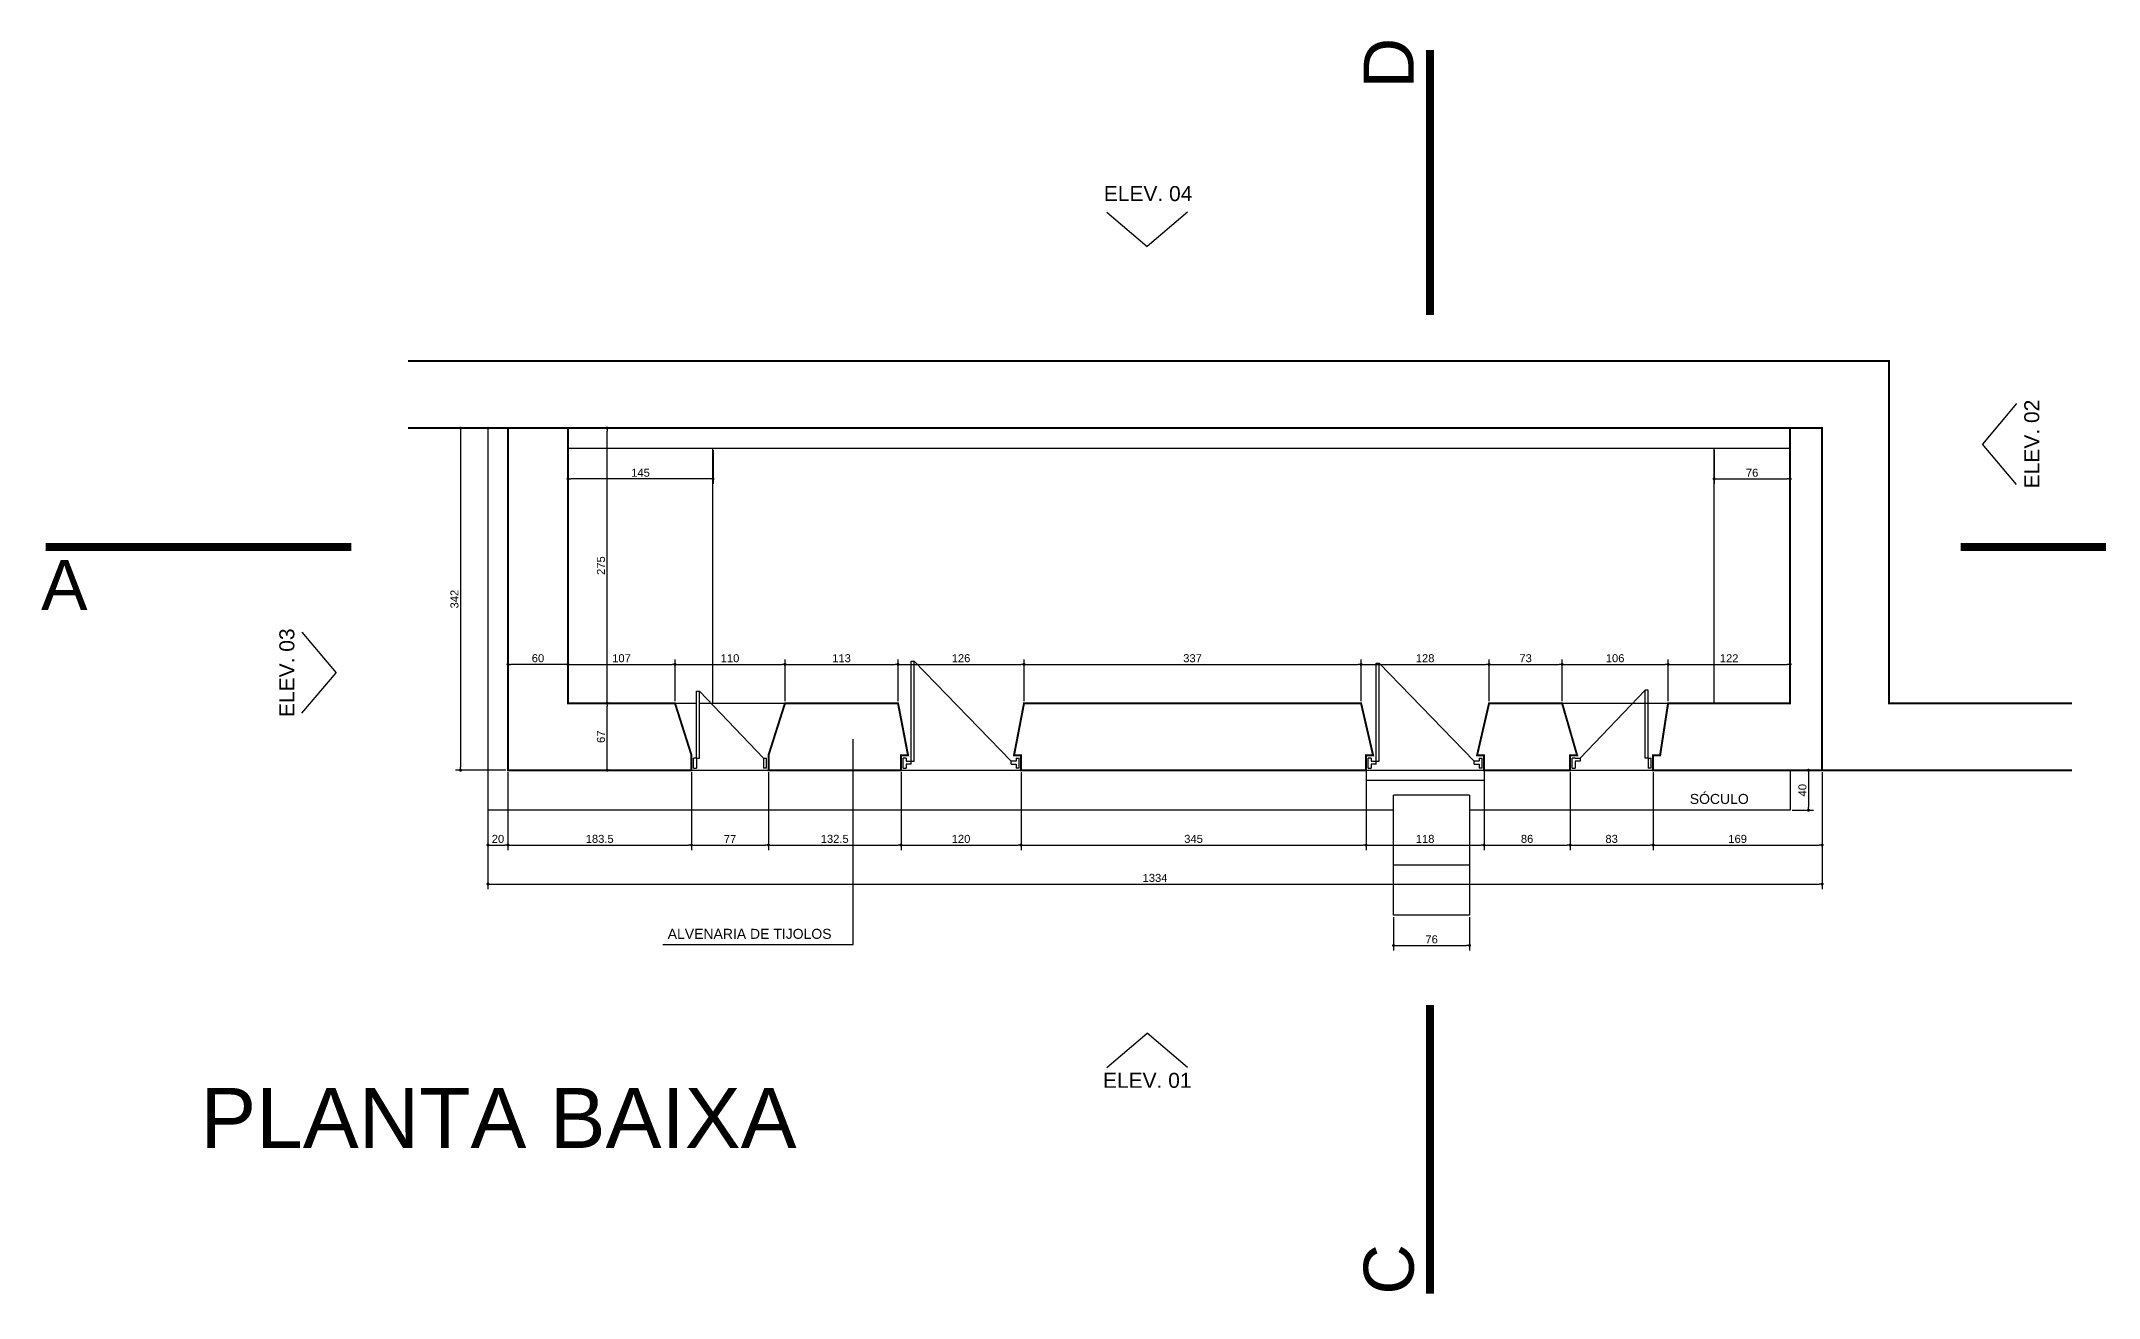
# Model space of a CAD drawing. Extents: x -15717 to -8144, y 2357 to 5009.
# Drawn here: x -15717 to -13660, y 2357 to 3613 of the extents above; entities that cross this region are included whole.
import ezdxf

# ---------------------------------------------------------------- set-up
doc = ezdxf.new("R2010")
doc.units = 0
doc.header["$PDMODE"] = 35
doc.linetypes.add('CENTER2', pattern=[28.575, 19.05, -3.175, 3.175, -3.175])
doc.layers.get('0').update_dxf_attribs({"linetype": 'CONTINUOUS'})
doc.layers.get('DEFPOINTS').update_dxf_attribs({"linetype": 'CONTINUOUS'})
for name, color, linetype in [('COTA', 7, 'CONTINUOUS'), ('PAREDE', 7, 'CONTINUOUS'), ('PAREDE_FINA', 7, 'CONTINUOUS')]:
    doc.layers.add(name, color=color, linetype=linetype)
doc.styles.add('TEXTO', font='ARIAL.TTF')
doc.dimstyles.new('COTA', dxfattribs={"dimtxt": 8, "dimasz": 3, "dimexe": 5, "dimexo": 2, "dimgap": 2, "dimtad": 1, "dimdec": 1, "dimdsep": 46, "dimtxsty": 'TEXTO', "dimblk1": 'DOT', "dimblk2": 'DOT', "dimsah": 1, "dimcen": 0, "dimclrd": 256, "dimclre": 256, "dimclrt": 256, "dimadec": 0, "dimazin": 0, "dimtfac": 1, "dimtdec": 4, "dimtmove": 0, "dimatfit": 3, "dimldrblk": 'DOT', "dimfxl": 1, "dimtolj": 1, "dimtzin": 0, "dimarcsym": 0})

# ---------------------------------------------------------------- blocks, each defined once
blk = doc.blocks.new('_DOT')
at = {"color": 0, "linetype": 'ByBlock'}
blk.add_line((-0.5, 0), (-1, 0), dxfattribs=at)
at = {"color": 0, "linetype": 'ByBlock', "const_width": 0.5}
blk.add_lwpolyline([(-0.25, 0, 1), (0.25, 0, 1)], format="xyb", close=True, dxfattribs=at)
blk = doc.blocks.new('*D1')
at = {"layer": 'COTA', "lineweight": -2}
for p, q in [((-15190.4, 2953.1), (-15190.4, 2994.9)), ((-15187.4, 2989.9), (-15086.4, 2989.9)), ((-15083.4, 2953.1), (-15083.4, 2994.9))]:
    blk.add_line(p, q, dxfattribs=at)
at = {"layer": 'DEFPOINTS', "color": 0}
for p in [(-15083.4, 2989.9), (-15190.4, 2951.1), (-15083.4, 2951.1)]:
    blk.add_point(p, dxfattribs=at)
at = {"layer": 'COTA', "lineweight": -2, "xscale": 3, "yscale": 3, "zscale": 3, "rotation": 180}
blk.add_blockref('_DOT', (-15190.4, 2989.9), dxfattribs=at)
at = {"layer": 'COTA', "lineweight": -2, "xscale": 3, "yscale": 3, "zscale": 3}
blk.add_blockref('_DOT', (-15083.4, 2989.9), dxfattribs=at)
at = {"layer": 'COTA', "insert": (-15136.9, 2996), "char_height": 8, "attachment_point": 5, "style": 'TEXTO'}
blk.add_mtext('\\A1;107', dxfattribs=at)
blk = doc.blocks.new('*D2')
at = {"layer": 'COTA', "lineweight": -2}
for p, q in [((-15083.4, 2953.1), (-15083.4, 2994.9)), ((-15080.4, 2989.9), (-14976.4, 2989.9)), ((-14973.4, 2953.1), (-14973.4, 2994.9))]:
    blk.add_line(p, q, dxfattribs=at)
at = {"layer": 'DEFPOINTS', "color": 0}
for p in [(-14973.4, 2989.9), (-15083.4, 2951.1), (-14973.4, 2951.1)]:
    blk.add_point(p, dxfattribs=at)
at = {"layer": 'COTA', "lineweight": -2, "xscale": 3, "yscale": 3, "zscale": 3, "rotation": 180}
blk.add_blockref('_DOT', (-15083.4, 2989.9), dxfattribs=at)
at = {"layer": 'COTA', "lineweight": -2, "xscale": 3, "yscale": 3, "zscale": 3}
blk.add_blockref('_DOT', (-14973.4, 2989.9), dxfattribs=at)
at = {"layer": 'COTA', "insert": (-15028.4, 2996), "char_height": 8, "attachment_point": 5, "style": 'TEXTO'}
blk.add_mtext('\\A1;110', dxfattribs=at)
blk = doc.blocks.new('*D3')
at = {"layer": 'COTA', "lineweight": -2}
for p, q in [((-14973.4, 2953.1), (-14973.4, 2994.9)), ((-14970.4, 2989.9), (-14863.4, 2989.9)), ((-14860.4, 2953.1), (-14860.4, 2994.9))]:
    blk.add_line(p, q, dxfattribs=at)
at = {"layer": 'DEFPOINTS', "color": 0}
for p in [(-14860.4, 2989.9), (-14973.4, 2951.1), (-14860.4, 2951.1)]:
    blk.add_point(p, dxfattribs=at)
at = {"layer": 'COTA', "lineweight": -2, "xscale": 3, "yscale": 3, "zscale": 3, "rotation": 180}
blk.add_blockref('_DOT', (-14973.4, 2989.9), dxfattribs=at)
at = {"layer": 'COTA', "lineweight": -2, "xscale": 3, "yscale": 3, "zscale": 3}
blk.add_blockref('_DOT', (-14860.4, 2989.9), dxfattribs=at)
at = {"layer": 'COTA', "insert": (-14916.9, 2996), "char_height": 8, "attachment_point": 5, "style": 'TEXTO'}
blk.add_mtext('\\A1;113', dxfattribs=at)
blk = doc.blocks.new('*D4')
at = {"layer": 'COTA', "lineweight": -2}
for p, q in [((-14860.4, 2953.1), (-14860.4, 2994.9)), ((-14857.4, 2989.9), (-14737.4, 2989.9)), ((-14734.4, 2953.1), (-14734.4, 2994.9))]:
    blk.add_line(p, q, dxfattribs=at)
at = {"layer": 'DEFPOINTS', "color": 0}
for p in [(-14734.4, 2989.9), (-14860.4, 2951.1), (-14734.4, 2951.1)]:
    blk.add_point(p, dxfattribs=at)
at = {"layer": 'COTA', "lineweight": -2, "xscale": 3, "yscale": 3, "zscale": 3, "rotation": 180}
blk.add_blockref('_DOT', (-14860.4, 2989.9), dxfattribs=at)
at = {"layer": 'COTA', "lineweight": -2, "xscale": 3, "yscale": 3, "zscale": 3}
blk.add_blockref('_DOT', (-14734.4, 2989.9), dxfattribs=at)
at = {"layer": 'COTA', "insert": (-14797.4, 2996), "char_height": 8, "attachment_point": 5, "style": 'TEXTO'}
blk.add_mtext('\\A1;126', dxfattribs=at)
blk = doc.blocks.new('*D5')
at = {"layer": 'COTA', "lineweight": -2}
for p, q in [((-14734.4, 2953.1), (-14734.4, 2994.9)), ((-14731.4, 2989.9), (-14400.4, 2989.9)), ((-14397.4, 2953.1), (-14397.4, 2994.9))]:
    blk.add_line(p, q, dxfattribs=at)
at = {"layer": 'DEFPOINTS', "color": 0}
for p in [(-14397.4, 2989.9), (-14734.4, 2951.1), (-14397.4, 2951.1)]:
    blk.add_point(p, dxfattribs=at)
at = {"layer": 'COTA', "lineweight": -2, "xscale": 3, "yscale": 3, "zscale": 3, "rotation": 180}
blk.add_blockref('_DOT', (-14734.4, 2989.9), dxfattribs=at)
at = {"layer": 'COTA', "lineweight": -2, "xscale": 3, "yscale": 3, "zscale": 3}
blk.add_blockref('_DOT', (-14397.4, 2989.9), dxfattribs=at)
at = {"layer": 'COTA', "insert": (-14565.9, 2996), "char_height": 8, "attachment_point": 5, "style": 'TEXTO'}
blk.add_mtext('\\A1;337', dxfattribs=at)
blk = doc.blocks.new('*D6')
at = {"layer": 'COTA', "lineweight": -2}
for p, q in [((-14397.4, 2953.1), (-14397.4, 2994.9)), ((-14394.4, 2989.9), (-14272.4, 2989.9)), ((-14269.4, 2953.1), (-14269.4, 2994.9))]:
    blk.add_line(p, q, dxfattribs=at)
at = {"layer": 'DEFPOINTS', "color": 0}
for p in [(-14269.4, 2989.9), (-14397.4, 2951.1), (-14269.4, 2951.1)]:
    blk.add_point(p, dxfattribs=at)
at = {"layer": 'COTA', "lineweight": -2, "xscale": 3, "yscale": 3, "zscale": 3, "rotation": 180}
blk.add_blockref('_DOT', (-14397.4, 2989.9), dxfattribs=at)
at = {"layer": 'COTA', "lineweight": -2, "xscale": 3, "yscale": 3, "zscale": 3}
blk.add_blockref('_DOT', (-14269.4, 2989.9), dxfattribs=at)
at = {"layer": 'COTA', "insert": (-14333.4, 2996), "char_height": 8, "attachment_point": 5, "style": 'TEXTO'}
blk.add_mtext('\\A1;128', dxfattribs=at)
blk = doc.blocks.new('*D7')
at = {"layer": 'COTA', "lineweight": -2}
for p, q in [((-14269.4, 2953.1), (-14269.4, 2994.9)), ((-14266.4, 2989.9), (-14199.4, 2989.9)), ((-14196.4, 2953.1), (-14196.4, 2994.9))]:
    blk.add_line(p, q, dxfattribs=at)
at = {"layer": 'DEFPOINTS', "color": 0}
for p in [(-14196.4, 2989.9), (-14269.4, 2951.1), (-14196.4, 2951.1)]:
    blk.add_point(p, dxfattribs=at)
at = {"layer": 'COTA', "lineweight": -2, "xscale": 3, "yscale": 3, "zscale": 3, "rotation": 180}
blk.add_blockref('_DOT', (-14269.4, 2989.9), dxfattribs=at)
at = {"layer": 'COTA', "lineweight": -2, "xscale": 3, "yscale": 3, "zscale": 3}
blk.add_blockref('_DOT', (-14196.4, 2989.9), dxfattribs=at)
at = {"layer": 'COTA', "insert": (-14232.9, 2996), "char_height": 8, "attachment_point": 5, "style": 'TEXTO'}
blk.add_mtext('\\A1;73', dxfattribs=at)
blk = doc.blocks.new('*D8')
at = {"layer": 'COTA', "lineweight": -2}
for p, q in [((-14196.4, 2953.1), (-14196.4, 2994.9)), ((-14193.4, 2989.9), (-14093.4, 2989.9)), ((-14090.4, 2953.1), (-14090.4, 2994.9))]:
    blk.add_line(p, q, dxfattribs=at)
at = {"layer": 'DEFPOINTS', "color": 0}
for p in [(-14090.4, 2989.9), (-14196.4, 2951.1), (-14090.4, 2951.1)]:
    blk.add_point(p, dxfattribs=at)
at = {"layer": 'COTA', "lineweight": -2, "xscale": 3, "yscale": 3, "zscale": 3, "rotation": 180}
blk.add_blockref('_DOT', (-14196.4, 2989.9), dxfattribs=at)
at = {"layer": 'COTA', "lineweight": -2, "xscale": 3, "yscale": 3, "zscale": 3}
blk.add_blockref('_DOT', (-14090.4, 2989.9), dxfattribs=at)
at = {"layer": 'COTA', "insert": (-14143.4, 2996), "char_height": 8, "attachment_point": 5, "style": 'TEXTO'}
blk.add_mtext('\\A1;106', dxfattribs=at)
blk = doc.blocks.new('*D9')
at = {"layer": 'COTA', "lineweight": -2}
for p, q in [((-14090.4, 2953.1), (-14090.4, 2994.9)), ((-14087.4, 2989.9), (-13971.4, 2989.9)), ((-13968.4, 2953.1), (-13968.4, 2994.9))]:
    blk.add_line(p, q, dxfattribs=at)
at = {"layer": 'DEFPOINTS', "color": 0}
for p in [(-13968.4, 2989.9), (-14090.4, 2951.1), (-13968.4, 2951.1)]:
    blk.add_point(p, dxfattribs=at)
at = {"layer": 'COTA', "lineweight": -2, "xscale": 3, "yscale": 3, "zscale": 3, "rotation": 180}
blk.add_blockref('_DOT', (-14090.4, 2989.9), dxfattribs=at)
at = {"layer": 'COTA', "lineweight": -2, "xscale": 3, "yscale": 3, "zscale": 3}
blk.add_blockref('_DOT', (-13968.4, 2989.9), dxfattribs=at)
at = {"layer": 'COTA', "insert": (-14029.4, 2996), "char_height": 8, "attachment_point": 5, "style": 'TEXTO'}
blk.add_mtext('\\A1;122', dxfattribs=at)
blk = doc.blocks.new('*D10')
at = {"layer": 'COTA', "lineweight": -2}
for p, q in [((-15250.4, 2882.1), (-15250.4, 2804.3)), ((-15066.9, 2882.1), (-15066.9, 2804.3)), ((-15247.4, 2809.3), (-15069.9, 2809.3))]:
    blk.add_line(p, q, dxfattribs=at)
at = {"layer": 'DEFPOINTS', "color": 0}
for p in [(-15250.4, 2884.1), (-15066.9, 2884.1), (-15066.9, 2809.3)]:
    blk.add_point(p, dxfattribs=at)
at = {"layer": 'COTA', "lineweight": -2, "xscale": 3, "yscale": 3, "zscale": 3, "rotation": 180}
blk.add_blockref('_DOT', (-15250.4, 2809.3), dxfattribs=at)
at = {"layer": 'COTA', "lineweight": -2, "xscale": 3, "yscale": 3, "zscale": 3}
blk.add_blockref('_DOT', (-15066.9, 2809.3), dxfattribs=at)
at = {"layer": 'COTA', "insert": (-15158.7, 2815.4), "char_height": 8, "attachment_point": 5, "style": 'TEXTO'}
blk.add_mtext('\\A1;183.5', dxfattribs=at)
blk = doc.blocks.new('*D11')
at = {"layer": 'COTA', "lineweight": -2}
for p, q in [((-15066.9, 2882.1), (-15066.9, 2804.3)), ((-14989.9, 2882.1), (-14989.9, 2804.3)), ((-15063.9, 2809.3), (-14992.9, 2809.3))]:
    blk.add_line(p, q, dxfattribs=at)
at = {"layer": 'DEFPOINTS', "color": 0}
for p in [(-15066.9, 2884.1), (-14989.9, 2884.1), (-14989.9, 2809.3)]:
    blk.add_point(p, dxfattribs=at)
at = {"layer": 'COTA', "lineweight": -2, "xscale": 3, "yscale": 3, "zscale": 3, "rotation": 180}
blk.add_blockref('_DOT', (-15066.9, 2809.3), dxfattribs=at)
at = {"layer": 'COTA', "lineweight": -2, "xscale": 3, "yscale": 3, "zscale": 3}
blk.add_blockref('_DOT', (-14989.9, 2809.3), dxfattribs=at)
at = {"layer": 'COTA', "insert": (-15028.4, 2815.3), "char_height": 8, "attachment_point": 5, "style": 'TEXTO'}
blk.add_mtext('\\A1;77', dxfattribs=at)
blk = doc.blocks.new('*D12')
at = {"layer": 'COTA', "lineweight": -2}
for p, q in [((-14989.9, 2882.1), (-14989.9, 2804.3)), ((-14857.4, 2882.1), (-14857.4, 2804.3)), ((-14986.9, 2809.3), (-14860.4, 2809.3))]:
    blk.add_line(p, q, dxfattribs=at)
at = {"layer": 'DEFPOINTS', "color": 0}
for p in [(-14989.9, 2884.1), (-14857.4, 2884.1), (-14857.4, 2809.3)]:
    blk.add_point(p, dxfattribs=at)
at = {"layer": 'COTA', "lineweight": -2, "xscale": 3, "yscale": 3, "zscale": 3, "rotation": 180}
blk.add_blockref('_DOT', (-14989.9, 2809.3), dxfattribs=at)
at = {"layer": 'COTA', "lineweight": -2, "xscale": 3, "yscale": 3, "zscale": 3}
blk.add_blockref('_DOT', (-14857.4, 2809.3), dxfattribs=at)
at = {"layer": 'COTA', "insert": (-14923.7, 2815.4), "char_height": 8, "attachment_point": 5, "style": 'TEXTO'}
blk.add_mtext('\\A1;132.5', dxfattribs=at)
blk = doc.blocks.new('*D13')
at = {"layer": 'COTA', "lineweight": -2}
for p, q in [((-14857.4, 2882.1), (-14857.4, 2804.3)), ((-14737.4, 2882.1), (-14737.4, 2804.3)), ((-14854.4, 2809.3), (-14740.4, 2809.3))]:
    blk.add_line(p, q, dxfattribs=at)
at = {"layer": 'DEFPOINTS', "color": 0}
for p in [(-14857.4, 2884.1), (-14737.4, 2884.1), (-14737.4, 2809.3)]:
    blk.add_point(p, dxfattribs=at)
at = {"layer": 'COTA', "lineweight": -2, "xscale": 3, "yscale": 3, "zscale": 3, "rotation": 180}
blk.add_blockref('_DOT', (-14857.4, 2809.3), dxfattribs=at)
at = {"layer": 'COTA', "lineweight": -2, "xscale": 3, "yscale": 3, "zscale": 3}
blk.add_blockref('_DOT', (-14737.4, 2809.3), dxfattribs=at)
at = {"layer": 'COTA', "insert": (-14797.4, 2815.4), "char_height": 8, "attachment_point": 5, "style": 'TEXTO'}
blk.add_mtext('\\A1;120', dxfattribs=at)
blk = doc.blocks.new('*D14')
at = {"layer": 'COTA', "lineweight": -2}
for p, q in [((-14737.4, 2882.1), (-14737.4, 2804.3)), ((-14392.4, 2882.1), (-14392.4, 2804.3)), ((-14734.4, 2809.3), (-14395.4, 2809.3))]:
    blk.add_line(p, q, dxfattribs=at)
at = {"layer": 'DEFPOINTS', "color": 0}
for p in [(-14737.4, 2884.1), (-14392.4, 2884.1), (-14392.4, 2809.3)]:
    blk.add_point(p, dxfattribs=at)
at = {"layer": 'COTA', "lineweight": -2, "xscale": 3, "yscale": 3, "zscale": 3, "rotation": 180}
blk.add_blockref('_DOT', (-14737.4, 2809.3), dxfattribs=at)
at = {"layer": 'COTA', "lineweight": -2, "xscale": 3, "yscale": 3, "zscale": 3}
blk.add_blockref('_DOT', (-14392.4, 2809.3), dxfattribs=at)
at = {"layer": 'COTA', "insert": (-14564.9, 2815.4), "char_height": 8, "attachment_point": 5, "style": 'TEXTO'}
blk.add_mtext('\\A1;345', dxfattribs=at)
blk = doc.blocks.new('*D15')
at = {"layer": 'COTA', "lineweight": -2}
for p, q in [((-14392.4, 2882.1), (-14392.4, 2804.3)), ((-14274.4, 2882.1), (-14274.4, 2804.3)), ((-14389.4, 2809.3), (-14277.4, 2809.3))]:
    blk.add_line(p, q, dxfattribs=at)
at = {"layer": 'DEFPOINTS', "color": 0}
for p in [(-14392.4, 2884.1), (-14274.4, 2884.1), (-14274.4, 2809.3)]:
    blk.add_point(p, dxfattribs=at)
at = {"layer": 'COTA', "lineweight": -2, "xscale": 3, "yscale": 3, "zscale": 3, "rotation": 180}
blk.add_blockref('_DOT', (-14392.4, 2809.3), dxfattribs=at)
at = {"layer": 'COTA', "lineweight": -2, "xscale": 3, "yscale": 3, "zscale": 3}
blk.add_blockref('_DOT', (-14274.4, 2809.3), dxfattribs=at)
at = {"layer": 'COTA', "insert": (-14333.4, 2815.4), "char_height": 8, "attachment_point": 5, "style": 'TEXTO'}
blk.add_mtext('\\A1;118', dxfattribs=at)
blk = doc.blocks.new('*D16')
at = {"layer": 'COTA', "lineweight": -2}
for p, q in [((-14274.4, 2882.1), (-14274.4, 2804.3)), ((-14188.4, 2882.1), (-14188.4, 2804.3)), ((-14271.4, 2809.3), (-14191.4, 2809.3))]:
    blk.add_line(p, q, dxfattribs=at)
at = {"layer": 'DEFPOINTS', "color": 0}
for p in [(-14274.4, 2884.1), (-14188.4, 2884.1), (-14188.4, 2809.3)]:
    blk.add_point(p, dxfattribs=at)
at = {"layer": 'COTA', "lineweight": -2, "xscale": 3, "yscale": 3, "zscale": 3, "rotation": 180}
blk.add_blockref('_DOT', (-14274.4, 2809.3), dxfattribs=at)
at = {"layer": 'COTA', "lineweight": -2, "xscale": 3, "yscale": 3, "zscale": 3}
blk.add_blockref('_DOT', (-14188.4, 2809.3), dxfattribs=at)
at = {"layer": 'COTA', "insert": (-14231.4, 2815.4), "char_height": 8, "attachment_point": 5, "style": 'TEXTO'}
blk.add_mtext('\\A1;86', dxfattribs=at)
blk = doc.blocks.new('*D17')
at = {"layer": 'COTA', "lineweight": -2}
for p, q in [((-14188.4, 2882.1), (-14188.4, 2804.3)), ((-14105.4, 2882.1), (-14105.4, 2804.3)), ((-14185.4, 2809.3), (-14108.4, 2809.3))]:
    blk.add_line(p, q, dxfattribs=at)
at = {"layer": 'DEFPOINTS', "color": 0}
for p in [(-14188.4, 2884.1), (-14105.4, 2884.1), (-14105.4, 2809.3)]:
    blk.add_point(p, dxfattribs=at)
at = {"layer": 'COTA', "lineweight": -2, "xscale": 3, "yscale": 3, "zscale": 3, "rotation": 180}
blk.add_blockref('_DOT', (-14188.4, 2809.3), dxfattribs=at)
at = {"layer": 'COTA', "lineweight": -2, "xscale": 3, "yscale": 3, "zscale": 3}
blk.add_blockref('_DOT', (-14105.4, 2809.3), dxfattribs=at)
at = {"layer": 'COTA', "insert": (-14146.9, 2815.4), "char_height": 8, "attachment_point": 5, "style": 'TEXTO'}
blk.add_mtext('\\A1;83', dxfattribs=at)
blk = doc.blocks.new('*D18')
at = {"layer": 'COTA', "lineweight": -2}
for p, q in [((-14105.4, 2882.1), (-14105.4, 2804.3)), ((-13936.4, 2882.1), (-13936.4, 2804.3)), ((-14102.4, 2809.3), (-13939.4, 2809.3))]:
    blk.add_line(p, q, dxfattribs=at)
at = {"layer": 'DEFPOINTS', "color": 0}
for p in [(-14105.4, 2884.1), (-13936.4, 2884.1), (-13936.4, 2809.3)]:
    blk.add_point(p, dxfattribs=at)
at = {"layer": 'COTA', "lineweight": -2, "xscale": 3, "yscale": 3, "zscale": 3, "rotation": 180}
blk.add_blockref('_DOT', (-14105.4, 2809.3), dxfattribs=at)
at = {"layer": 'COTA', "lineweight": -2, "xscale": 3, "yscale": 3, "zscale": 3}
blk.add_blockref('_DOT', (-13936.4, 2809.3), dxfattribs=at)
at = {"layer": 'COTA', "insert": (-14020.9, 2815.4), "char_height": 8, "attachment_point": 5, "style": 'TEXTO'}
blk.add_mtext('\\A1;169', dxfattribs=at)
blk = doc.blocks.new('*D19')
at = {"layer": 'COTA', "lineweight": -2}
for p, q in [((-15250.4, 2886.1), (-15250.4, 2994.9)), ((-15193.4, 2989.9), (-15247.4, 2989.9)), ((-15190.4, 2953.1), (-15190.4, 2994.9))]:
    blk.add_line(p, q, dxfattribs=at)
at = {"layer": 'DEFPOINTS', "color": 0}
for p in [(-15250.4, 2989.9), (-15190.4, 2951.1), (-15250.4, 2884.1)]:
    blk.add_point(p, dxfattribs=at)
at = {"layer": 'COTA', "lineweight": -2, "xscale": 3, "yscale": 3, "zscale": 3, "rotation": 180}
blk.add_blockref('_DOT', (-15250.4, 2989.9), dxfattribs=at)
at = {"layer": 'COTA', "lineweight": -2, "xscale": 3, "yscale": 3, "zscale": 3}
blk.add_blockref('_DOT', (-15190.4, 2989.9), dxfattribs=at)
at = {"layer": 'COTA', "insert": (-15220.4, 2996), "char_height": 8, "attachment_point": 5, "style": 'TEXTO'}
blk.add_mtext('\\A1;60', dxfattribs=at)
blk = doc.blocks.new('*D20')
at = {"layer": 'COTA', "lineweight": -2}
for p, q in [((-15250.4, 2882.1), (-15250.4, 2804.3)), ((-15270.4, 2852.2), (-15270.4, 2804.3)), ((-15267.4, 2809.3), (-15253.4, 2809.3))]:
    blk.add_line(p, q, dxfattribs=at)
at = {"layer": 'DEFPOINTS', "color": 0}
for p in [(-15250.4, 2884.1), (-15270.4, 2854.2), (-15250.4, 2809.3)]:
    blk.add_point(p, dxfattribs=at)
at = {"layer": 'COTA', "lineweight": -2, "xscale": 3, "yscale": 3, "zscale": 3, "rotation": 180}
blk.add_blockref('_DOT', (-15270.4, 2809.3), dxfattribs=at)
at = {"layer": 'COTA', "lineweight": -2, "xscale": 3, "yscale": 3, "zscale": 3}
blk.add_blockref('_DOT', (-15250.4, 2809.3), dxfattribs=at)
at = {"layer": 'COTA', "insert": (-15260.4, 2815.4), "char_height": 8, "attachment_point": 5, "style": 'TEXTO'}
blk.add_mtext('\\A1;20', dxfattribs=at)
blk = doc.blocks.new('*D21')
at = {"layer": 'COTA', "lineweight": -2}
for p, q in [((-13936.4, 2882.1), (-13936.4, 2765.3)), ((-15270.4, 2842.1), (-15270.4, 2765.3)), ((-15267.4, 2770.3), (-13939.4, 2770.3))]:
    blk.add_line(p, q, dxfattribs=at)
at = {"layer": 'DEFPOINTS', "color": 0}
for p in [(-13936.4, 2884.1), (-15270.4, 2844.1), (-13936.4, 2770.3)]:
    blk.add_point(p, dxfattribs=at)
at = {"layer": 'COTA', "lineweight": -2, "xscale": 3, "yscale": 3, "zscale": 3, "rotation": 180}
blk.add_blockref('_DOT', (-15270.4, 2770.3), dxfattribs=at)
at = {"layer": 'COTA', "lineweight": -2, "xscale": 3, "yscale": 3, "zscale": 3}
blk.add_blockref('_DOT', (-13936.4, 2770.3), dxfattribs=at)
at = {"layer": 'COTA', "insert": (-14603.4, 2776.4), "char_height": 8, "attachment_point": 5, "style": 'TEXTO'}
blk.add_mtext('\\A1;1334', dxfattribs=at)
blk = doc.blocks.new('*D22')
at = {"layer": 'COTA', "lineweight": -2}
for p, q in [((-15252.4, 3226.1), (-15302.8, 3226.1)), ((-15297.8, 3223.1), (-15297.8, 2887.1)), ((-15252.4, 2884.1), (-15302.8, 2884.1))]:
    blk.add_line(p, q, dxfattribs=at)
at = {"layer": 'DEFPOINTS', "color": 0}
for p in [(-15250.4, 3226.1), (-15297.8, 2884.1), (-15250.4, 2884.1)]:
    blk.add_point(p, dxfattribs=at)
at = {"layer": 'COTA', "lineweight": -2, "xscale": 3, "yscale": 3, "zscale": 3}
for p, rotation in [((-15297.8, 3226.1), 90), ((-15297.8, 2884.1), 270)]:
    blk.add_blockref('_DOT', p, dxfattribs=dict(at, rotation=rotation))
at = {"layer": 'COTA', "insert": (-15303.9, 3055.1), "char_height": 8, "attachment_point": 5, "rotation": 90, "style": 'TEXTO'}
blk.add_mtext('\\A1;342', dxfattribs=at)
blk = doc.blocks.new('*D23')
at = {"layer": 'COTA', "lineweight": -2}
for p, q in [((-15188.4, 3226.1), (-15146.3, 3226.1)), ((-15151.3, 2954.1), (-15151.3, 3223.1)), ((-15188.4, 2951.1), (-15146.3, 2951.1))]:
    blk.add_line(p, q, dxfattribs=at)
at = {"layer": 'DEFPOINTS', "color": 0}
for p in [(-15190.4, 3226.1), (-15151.3, 3226.1), (-15190.4, 2951.1)]:
    blk.add_point(p, dxfattribs=at)
at = {"layer": 'COTA', "lineweight": -2, "xscale": 3, "yscale": 3, "zscale": 3}
for p, rotation in [((-15151.3, 3226.1), 90), ((-15151.3, 2951.1), 270)]:
    blk.add_blockref('_DOT', p, dxfattribs=dict(at, rotation=rotation))
at = {"layer": 'COTA', "insert": (-15157.4, 3088.6), "char_height": 8, "attachment_point": 5, "rotation": 90, "style": 'TEXTO'}
blk.add_mtext('\\A1;275', dxfattribs=at)
blk = doc.blocks.new('*D24')
at = {"layer": 'COTA', "lineweight": -2}
for p, q in [((-15188.4, 2951.1), (-15146.3, 2951.1)), ((-15151.3, 2887.1), (-15151.3, 2948.1)), ((-15248.4, 2884.1), (-15146.3, 2884.1))]:
    blk.add_line(p, q, dxfattribs=at)
at = {"layer": 'DEFPOINTS', "color": 0}
for p in [(-15190.4, 2951.1), (-15151.3, 2951.1), (-15250.4, 2884.1)]:
    blk.add_point(p, dxfattribs=at)
at = {"layer": 'COTA', "lineweight": -2, "xscale": 3, "yscale": 3, "zscale": 3}
for p, rotation in [((-15151.3, 2951.1), 90), ((-15151.3, 2884.1), 270)]:
    blk.add_blockref('_DOT', p, dxfattribs=dict(at, rotation=rotation))
at = {"layer": 'COTA', "insert": (-15157.4, 2917.6), "char_height": 8, "attachment_point": 5, "rotation": 90, "style": 'TEXTO'}
blk.add_mtext('\\A1;67', dxfattribs=at)
blk = doc.blocks.new('*D25')
at = {"layer": 'COTA', "lineweight": -2}
for p, q in [((-14364.9, 2737.1), (-14364.9, 2703.9)), ((-14288.9, 2737.1), (-14288.9, 2703.9)), ((-14361.9, 2708.9), (-14291.9, 2708.9))]:
    blk.add_line(p, q, dxfattribs=at)
at = {"layer": 'DEFPOINTS', "color": 0}
for p in [(-14364.9, 2739.1), (-14288.9, 2739.1), (-14288.9, 2708.9)]:
    blk.add_point(p, dxfattribs=at)
at = {"layer": 'COTA', "lineweight": -2, "xscale": 3, "yscale": 3, "zscale": 3, "rotation": 180}
blk.add_blockref('_DOT', (-14364.9, 2708.9), dxfattribs=at)
at = {"layer": 'COTA', "lineweight": -2, "xscale": 3, "yscale": 3, "zscale": 3}
blk.add_blockref('_DOT', (-14288.9, 2708.9), dxfattribs=at)
at = {"layer": 'COTA', "insert": (-14326.9, 2715), "char_height": 8, "attachment_point": 5, "style": 'TEXTO'}
blk.add_mtext('\\A1;76', dxfattribs=at)
blk = doc.blocks.new('*D26')
at = {"layer": 'COTA', "lineweight": -2}
for p, q in [((-13966.4, 2884.1), (-13945, 2884.1)), ((-13950, 2881.1), (-13950, 2847.1)), ((-13966.4, 2844.1), (-13945, 2844.1))]:
    blk.add_line(p, q, dxfattribs=at)
at = {"layer": 'DEFPOINTS', "color": 0}
for p in [(-13968.4, 2884.1), (-13968.4, 2844.1), (-13950, 2844.1)]:
    blk.add_point(p, dxfattribs=at)
at = {"layer": 'COTA', "lineweight": -2, "xscale": 3, "yscale": 3, "zscale": 3}
for p, rotation in [((-13950, 2884.1), 90), ((-13950, 2844.1), 270)]:
    blk.add_blockref('_DOT', p, dxfattribs=dict(at, rotation=rotation))
at = {"layer": 'COTA', "insert": (-13956.1, 2864.1), "char_height": 8, "attachment_point": 5, "rotation": 90, "style": 'TEXTO'}
blk.add_mtext('\\A1;40', dxfattribs=at)
blk = doc.blocks.new('*D27')
at = {"layer": 'COTA', "lineweight": -2}
for p, q in [((-15190.4, 3224.1), (-15190.4, 3170.3)), ((-15045.4, 3204.1), (-15045.4, 3170.3)), ((-15048.4, 3175.3), (-15187.4, 3175.3))]:
    blk.add_line(p, q, dxfattribs=at)
at = {"layer": 'DEFPOINTS', "color": 0}
for p in [(-15190.4, 3226.1), (-15045.4, 3206.1), (-15190.4, 3175.3)]:
    blk.add_point(p, dxfattribs=at)
at = {"layer": 'COTA', "lineweight": -2, "xscale": 3, "yscale": 3, "zscale": 3, "rotation": 180}
blk.add_blockref('_DOT', (-15190.4, 3175.3), dxfattribs=at)
at = {"layer": 'COTA', "lineweight": -2, "xscale": 3, "yscale": 3, "zscale": 3}
blk.add_blockref('_DOT', (-15045.4, 3175.3), dxfattribs=at)
at = {"layer": 'COTA', "insert": (-15117.9, 3181.4), "char_height": 8, "attachment_point": 5, "style": 'TEXTO'}
blk.add_mtext('\\A1;145', dxfattribs=at)
blk = doc.blocks.new('*D28')
at = {"layer": 'COTA', "lineweight": -2}
for p, q in [((-13968.4, 3224.1), (-13968.4, 3170.3)), ((-14044.4, 3204.1), (-14044.4, 3170.3)), ((-14041.4, 3175.3), (-13971.4, 3175.3))]:
    blk.add_line(p, q, dxfattribs=at)
at = {"layer": 'DEFPOINTS', "color": 0}
for p in [(-13968.4, 3226.1), (-14044.4, 3206.1), (-13968.4, 3175.3)]:
    blk.add_point(p, dxfattribs=at)
at = {"layer": 'COTA', "lineweight": -2, "xscale": 3, "yscale": 3, "zscale": 3, "rotation": 180}
blk.add_blockref('_DOT', (-14044.4, 3175.3), dxfattribs=at)
at = {"layer": 'COTA', "lineweight": -2, "xscale": 3, "yscale": 3, "zscale": 3}
blk.add_blockref('_DOT', (-13968.4, 3175.3), dxfattribs=at)
at = {"layer": 'COTA', "insert": (-14006.4, 3181.4), "char_height": 8, "attachment_point": 5, "style": 'TEXTO'}
blk.add_mtext('\\A1;76', dxfattribs=at)

msp = doc.modelspace()

# ---------------------------------------------------------------- linework, layer by layer
at = {"layer": 'PAREDE', "const_width": 2}
for points in [[(-15350.41, 3293.06), (-13869.41, 3293.06), (-13869.41, 2951.06), (-13686.41, 2951.06)], [(-15350.41, 3226.06), (-13936.41, 3226.06), (-13936.41, 2884.06), (-13686.41, 2884.06)], [(-15250.41, 3226.06), (-15250.41, 2884.06), (-15066.91, 2884.06), (-15066.91, 2899.06), (-15083.41, 2951.06), (-15190.41, 2951.06), (-15190.41, 3226.06)], [(-13968.41, 3226.06), (-13968.41, 2951.06), (-14090.41, 2951.06), (-14098.41, 2899.06), (-14105.41, 2899.06), (-14105.41, 2884.06), (-13936.41, 2884.06)]]:
    msp.add_lwpolyline(points, dxfattribs=at)
for points in [[(-14857.41, 2884.06), (-14857.41, 2899.06), (-14850.41, 2899.06), (-14860.41, 2951.06), (-14973.41, 2951.06), (-14989.91, 2899.06), (-14989.91, 2884.06)], [(-14734.41, 2951.06), (-14744.41, 2899.06), (-14737.41, 2899.06), (-14737.41, 2884.06), (-14392.41, 2884.06), (-14392.41, 2899.06), (-14385.41, 2899.06), (-14397.41, 2951.06)], [(-14196.41, 2951.06), (-14269.41, 2951.06), (-14281.41, 2899.06), (-14274.41, 2899.06), (-14274.41, 2884.06), (-14188.41, 2884.06), (-14188.41, 2899.06), (-14181.41, 2899.06)]]:
    msp.add_lwpolyline(points, close=True, dxfattribs=at)
at = {"layer": 'PAREDE_FINA', "linetype": 'CENTER2', "ltscale": 3, "const_width": 8}
for points in [[(-14328.47, 3339.01), (-14328.47, 3604.01)], [(-15712.61, 3107.34), (-15406.96, 3107.34)], [(-13797.87, 3107.34), (-13495.35, 3107.34)], [(-14328.47, 2360.67), (-14328.47, 2649.44)]]:
    msp.add_lwpolyline(points, dxfattribs=at)
at = {"layer": 'PAREDE_FINA'}
for points in [[(-14651.78, 3441.84), (-14611.3, 3407.68)], [(-14570.82, 3441.84), (-14611.3, 3407.68)], [(-13741.92, 3250.59), (-13776.09, 3210.1)], [(-15270.41, 3226.06), (-15270.41, 2844.06)], [(-13741.92, 3169.62), (-13776.09, 3210.1)], [(-15190.41, 3206.06), (-13968.41, 3206.06)], [(-15045.41, 2951.06), (-15045.41, 3206.06)], [(-14044.41, 2951.06), (-14044.41, 3206.06)], [(-15456.42, 3021.95), (-15422.25, 2981.47)], [(-14847.41, 2893.06), (-14847.41, 2993.06)], [(-14847.41, 2993.06), (-14844.41, 2993.06)], [(-14844.41, 2893.06), (-14844.41, 2993.06)], [(-14747.41, 2893.06), (-14844.41, 2993.06)], [(-14382.41, 2991.06), (-14379.41, 2991.06)], [(-14382.41, 2893.06), (-14382.41, 2991.06)], [(-14379.41, 2893.06), (-14379.41, 2991.06)], [(-14379.41, 2991.06), (-14284.41, 2893.06)], [(-15456.42, 2940.99), (-15422.25, 2981.47)], [(-15061.91, 2896.06), (-15061.91, 2963.06)], [(-15061.91, 2963.06), (-15058.91, 2963.06)], [(-15058.91, 2896.06), (-15058.91, 2963.06)], [(-15058.91, 2963.06), (-14994.91, 2896.06)], [(-14113.41, 2964.06), (-14178.41, 2896.06)], [(-14110.41, 2964.06), (-14113.41, 2964.06)], [(-14113.41, 2896.06), (-14113.41, 2964.06)], [(-14110.41, 2896.06), (-14110.41, 2964.06)], [(-15083.41, 2951.06), (-15061.91, 2951.06)], [(-15058.91, 2951.06), (-14973.41, 2951.06)], [(-14196.41, 2951.06), (-14090.41, 2951.06)], [(-15095.72, 2709.92), (-14905.12, 2709.92), (-14905.12, 2915.14)], [(-15066.91, 2884.06), (-14989.91, 2884.06)], [(-15064.91, 2886.06), (-15064.91, 2896.06)], [(-15061.91, 2896.06), (-15064.91, 2896.06)], [(-15064.91, 2886.06), (-15061.91, 2886.06)], [(-15061.91, 2896.06), (-15061.91, 2886.06)], [(-15061.91, 2896.06), (-15058.91, 2896.06)], [(-14994.91, 2896.06), (-14994.91, 2886.06)], [(-14994.91, 2896.06), (-14991.91, 2896.06)], [(-14991.91, 2886.06), (-14994.91, 2886.06)], [(-14991.91, 2886.06), (-14991.91, 2896.06)], [(-14857.41, 2884.06), (-14737.41, 2884.06)], [(-14855.41, 2886.06), (-14855.41, 2896.06)], [(-14852.41, 2896.06), (-14855.41, 2896.06)], [(-14855.41, 2886.06), (-14852.41, 2886.06)], [(-14852.41, 2896.06), (-14852.41, 2893.06)], [(-14852.41, 2893.06), (-14847.41, 2893.06)], [(-14847.41, 2890.06), (-14852.41, 2890.06)], [(-14852.41, 2890.06), (-14852.41, 2886.06)], [(-14847.41, 2890.06), (-14847.41, 2893.06)], [(-14847.41, 2893.06), (-14844.41, 2893.06)], [(-14742.41, 2893.06), (-14747.41, 2893.06)], [(-14747.41, 2890.06), (-14747.41, 2893.06)], [(-14747.41, 2890.06), (-14742.41, 2890.06)], [(-14742.41, 2896.06), (-14742.41, 2893.06)], [(-14742.41, 2896.06), (-14739.41, 2896.06)], [(-14742.41, 2890.06), (-14742.41, 2886.06)], [(-14739.41, 2886.06), (-14742.41, 2886.06)], [(-14739.41, 2886.06), (-14739.41, 2896.06)], [(-14392.41, 2884.06), (-14274.41, 2884.06)], [(-14392.41, 2884.06), (-14392.41, 2874.06)], [(-14387.41, 2896.06), (-14390.41, 2896.06)], [(-14390.41, 2886.06), (-14390.41, 2896.06)], [(-14390.41, 2886.06), (-14387.41, 2886.06)], [(-14387.41, 2896.06), (-14387.41, 2893.06)], [(-14387.41, 2893.06), (-14382.41, 2893.06)], [(-14387.41, 2890.06), (-14387.41, 2886.06)], [(-14382.41, 2890.06), (-14387.41, 2890.06)], [(-14382.41, 2893.06), (-14379.41, 2893.06)], [(-14382.41, 2890.06), (-14382.41, 2893.06)], [(-14284.41, 2890.06), (-14284.41, 2893.06)], [(-14279.41, 2893.06), (-14284.41, 2893.06)], [(-14284.41, 2890.06), (-14279.41, 2890.06)], [(-14279.41, 2896.06), (-14276.41, 2896.06)], [(-14279.41, 2896.06), (-14279.41, 2893.06)], [(-14279.41, 2890.06), (-14279.41, 2886.06)], [(-14276.41, 2886.06), (-14279.41, 2886.06)], [(-14276.41, 2886.06), (-14276.41, 2896.06)], [(-14274.41, 2884.06), (-14274.41, 2874.06)], [(-14188.41, 2884.06), (-14105.41, 2884.06)], [(-14186.41, 2886.06), (-14186.41, 2896.06)], [(-14183.41, 2896.06), (-14186.41, 2896.06)], [(-14186.41, 2886.06), (-14183.41, 2886.06)], [(-14183.41, 2896.06), (-14178.41, 2896.06), (-14178.41, 2893.06), (-14183.41, 2893.06)], [(-14183.41, 2893.06), (-14183.41, 2886.06)], [(-14110.41, 2896.06), (-14113.41, 2896.06)], [(-14110.41, 2896.06), (-14107.41, 2896.06)], [(-14110.41, 2896.06), (-14110.41, 2886.06)], [(-14107.41, 2886.06), (-14110.41, 2886.06)], [(-14107.41, 2886.06), (-14107.41, 2896.06)], [(-13968.41, 2884.06), (-13968.41, 2844.06)], [(-14392.41, 2874.06), (-14274.41, 2874.06)], [(-14364.91, 2844.06), (-15270.41, 2844.06)], [(-14364.91, 2739.06), (-14364.91, 2859.06)], [(-14288.91, 2859.06), (-14364.91, 2859.06)], [(-14288.91, 2859.06), (-14288.91, 2739.06)], [(-13968.41, 2844.06), (-14288.91, 2844.06)], [(-14288.91, 2789.06), (-14364.91, 2789.06)], [(-14288.91, 2739.06), (-14364.91, 2739.06)], [(-14651.78, 2586.98), (-14611.3, 2621.15)], [(-14570.82, 2586.98), (-14611.3, 2621.15)]]:
    msp.add_lwpolyline(points, dxfattribs=at)

# ---------------------------------------------------------------- texts
at = {"layer": 'PAREDE_FINA', "style": 'TEXTO'}
for s, height, p in [('D', 50, (-14344.82, 3565.77)), ('ELEV. 03', 15, (-15464.02, 2937.31)), ('C', 50, (-14344.82, 2359.92))]:
    msp.add_text(s, height=height, rotation=90, dxfattribs=at).set_placement(p)
for s, height, p in [('ELEV. 04', 15, (-14654.63, 3453.02)), ('A', 50, (-15717.31, 3044.18)), ('SÓCULO', 10, (-14068.75, 2850.39)), ('ALVENARIA DE TIJOLOS', 10, (-15090.68, 2715.53)), ('PLANTA BAIXA', 60, (-15558.05, 2506.46))]:
    msp.add_text(s, height=height, dxfattribs=at).set_placement(p)
at = {"layer": 'PAREDE_FINA', "style": 'TEXTO', "text_generation_flag": 6}
for s, rotation, p in [('ELEV. 02', 270, (-13719.32, 3165.94)), ('ELEV. 01', 180, (-14655.46, 2566.59))]:
    msp.add_text(s, height=15, rotation=rotation, dxfattribs=at).set_placement(p)

# ---------------------------------------------------------------- dimensions: what is measured, and where the dimension line sits
at = {"layer": 'COTA'}
for base, p1, p2, picture, middle in [((-15297.78, 2884.06), (-15250.41, 3226.06), (-15250.41, 2884.06), '*D22', (-15303.87, 3055.06)), ((-15151.3, 3226.06), (-15190.41, 2951.06), (-15190.41, 3226.06), '*D23', (-15157.39, 3088.56)), ((-15151.3, 2951.06), (-15250.41, 2884.06), (-15190.41, 2951.06), '*D24', (-15157.39, 2917.56))]:
    dim = msp.add_linear_dim(base=base, p1=p1, p2=p2, angle=90, dimstyle='COTA', dxfattribs=at)
    dim.commit()
    dim.dimension.update_dxf_attribs({"geometry": picture, "text_midpoint": middle})
for base, p1, p2, picture, middle in [((-15190.41, 3175.32), (-15045.41, 3206.06), (-15190.41, 3226.06), '*D27', (-15117.91, 3181.4)), ((-13968.41, 3175.32), (-14044.41, 3206.06), (-13968.41, 3226.06), '*D28', (-14006.41, 3181.4)), ((-15250.41, 2989.94), (-15190.41, 2951.06), (-15250.41, 2884.06), '*D19', (-15220.41, 2996.03)), ((-15083.41, 2989.94), (-15190.41, 2951.06), (-15083.41, 2951.06), '*D1', (-15136.91, 2996.03)), ((-14973.41, 2989.94), (-15083.41, 2951.06), (-14973.41, 2951.06), '*D2', (-15028.41, 2996.03)), ((-14860.41, 2989.94), (-14973.41, 2951.06), (-14860.41, 2951.06), '*D3', (-14916.91, 2996.03)), ((-14734.41, 2989.94), (-14860.41, 2951.06), (-14734.41, 2951.06), '*D4', (-14797.41, 2996.03)), ((-14397.41, 2989.94), (-14734.41, 2951.06), (-14397.41, 2951.06), '*D5', (-14565.91, 2996.03)), ((-14269.41, 2989.94), (-14397.41, 2951.06), (-14269.41, 2951.06), '*D6', (-14333.41, 2996.03)), ((-14196.41, 2989.94), (-14269.41, 2951.06), (-14196.41, 2951.06), '*D7', (-14232.91, 2996.03)), ((-14090.41, 2989.94), (-14196.41, 2951.06), (-14090.41, 2951.06), '*D8', (-14143.41, 2996.03)), ((-13968.41, 2989.94), (-14090.41, 2951.06), (-13968.41, 2951.06), '*D9', (-14029.41, 2995.96)), ((-15250.41, 2809.29), (-15270.41, 2854.16), (-15250.41, 2884.06), '*D20', (-15260.41, 2815.37)), ((-13936.41, 2770.32), (-15270.41, 2844.06), (-13936.41, 2884.06), '*D21', (-14603.41, 2776.41)), ((-15066.91, 2809.29), (-15250.41, 2884.06), (-15066.91, 2884.06), '*D10', (-15158.66, 2815.38)), ((-14989.91, 2809.29), (-15066.91, 2884.06), (-14989.91, 2884.06), '*D11', (-15028.41, 2815.29)), ((-14857.41, 2809.29), (-14989.91, 2884.06), (-14857.41, 2884.06), '*D12', (-14923.66, 2815.38)), ((-14737.41, 2809.29), (-14857.41, 2884.06), (-14737.41, 2884.06), '*D13', (-14797.41, 2815.37)), ((-14392.41, 2809.29), (-14737.41, 2884.06), (-14392.41, 2884.06), '*D14', (-14564.91, 2815.38)), ((-14274.41, 2809.29), (-14392.41, 2884.06), (-14274.41, 2884.06), '*D15', (-14333.41, 2815.37)), ((-14188.41, 2809.29), (-14274.41, 2884.06), (-14188.41, 2884.06), '*D16', (-14231.41, 2815.37)), ((-14105.41, 2809.29), (-14188.41, 2884.06), (-14105.41, 2884.06), '*D17', (-14146.91, 2815.38)), ((-13936.41, 2809.29), (-14105.41, 2884.06), (-13936.41, 2884.06), '*D18', (-14020.91, 2815.37)), ((-14288.91, 2708.93), (-14364.91, 2739.06), (-14288.91, 2739.06), '*D25', (-14326.91, 2715.01))]:
    dim = msp.add_linear_dim(base=base, p1=p1, p2=p2, dimstyle='COTA', dxfattribs=at)
    dim.commit()
    dim.dimension.update_dxf_attribs({"geometry": picture, "text_midpoint": middle})
dim = msp.add_linear_dim(base=(-13949.98, 2844.06), p1=(-13968.41, 2884.06), p2=(-13968.41, 2844.06), angle=90, dimstyle='COTA', dxfattribs=at)
dim.commit()
dim.dimension.update_dxf_attribs({"geometry": '*D26', "text_midpoint": (-13949.98, 2864.06), "dimtype": 160})

doc.saveas('drawing.dxf')
